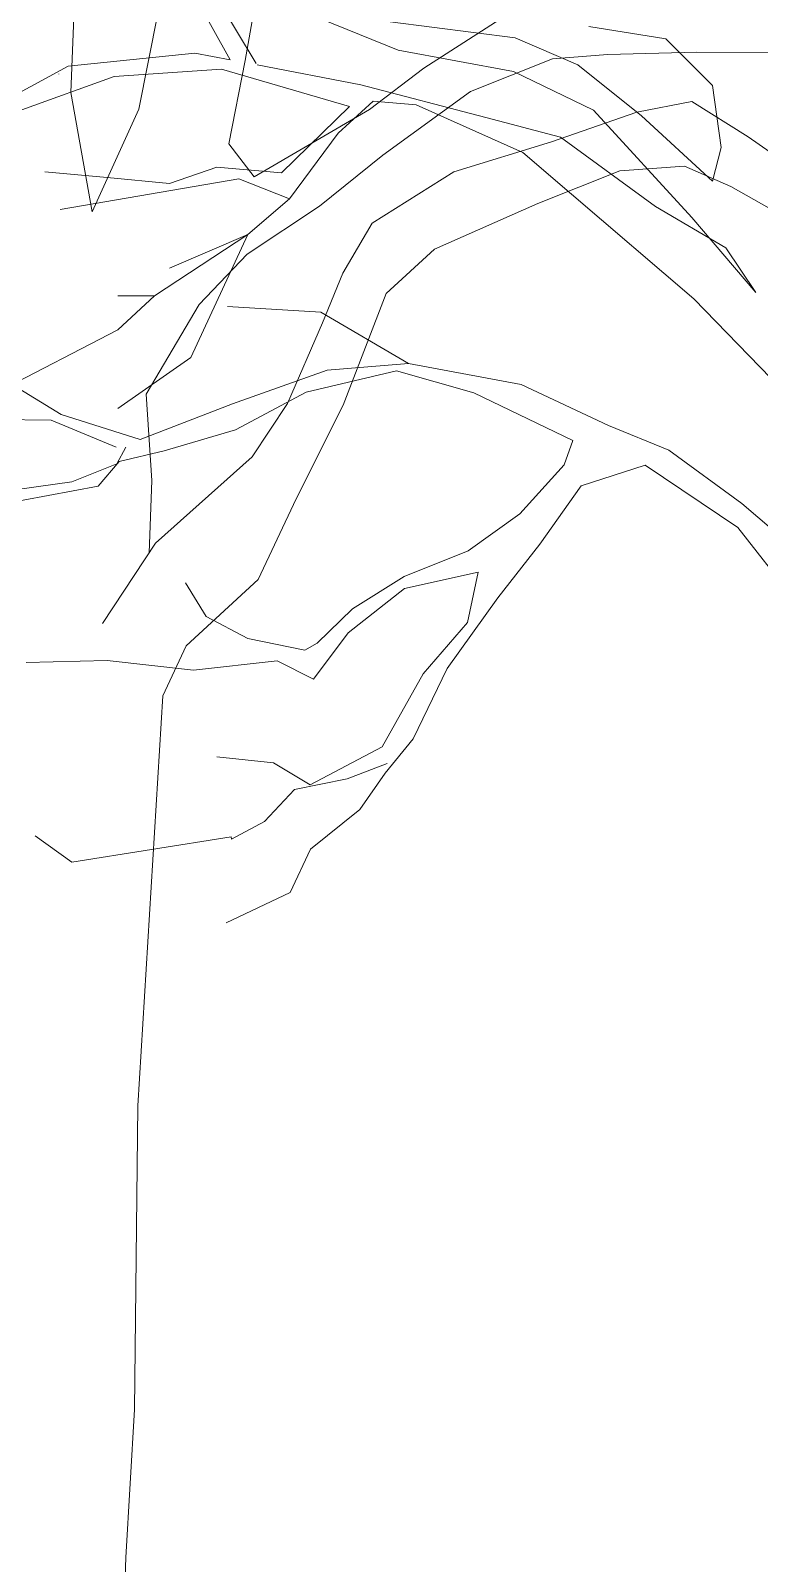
# Model space of a CAD drawing. Header units: millimetres. Extents: x -2481 to 9238, y -476 to 10647.
# Drawn here: x 4941.7 to 5111.9, y 2787.3 to 3145.3 of the extents above; entities that cross this region are included whole.
import ezdxf

# ---------------------------------------------------------------- set-up
doc = ezdxf.new("R2010")
doc.units = ezdxf.units.MM
for name, color, linetype, lineweight in [('A-ELEWACJA CIENKA', 11, 'Continuous', 13), ('B-materiały', 9, 'Continuous', 0), ('Layer1', 7, 'Continuous', 0)]:
    doc.layers.add(name, color=color, linetype=linetype, lineweight=lineweight)

# ---------------------------------------------------------------- blocks, each defined once
blk = doc.blocks.new('A$C2EBD462E')
at = {"layer": 'B-materiały'}
for p, q in [((-243.21, 515.02), (-225.88, 485.9)), ((-231.92, 486.81), (-245.11, 510.58)), ((-192.69, 489.01), (-210.75, 496.38)), ((-194.53, 495.67), (-165.39, 491.93)), ((-130.19, 491.7), (-148.14, 494.6)), ((-165.39, 491.93), (-150.71, 485.6)), ((-119.3, 480.8), (-130.19, 491.7)), ((-269.75, 485.27), (-240.16, 488.38)), ((-240.16, 488.38), (-231.92, 486.81)), ((-165.75, 484.1), (-192.69, 489.01)), ((-269.75, 485.27), (-283.05, 478.1)), ((-271.97, 483.48), (-271.92, 483.43)), ((-233.92, 484.63), (-259.01, 482.88)), ((-204.09, 475.88), (-233.92, 484.63)), ((-225.64, 485.61), (-201.43, 480.97)), ((-147.09, 475.07), (-165.75, 484.1)), ((-150.71, 485.6), (-135.88, 473.68)), ((-259.01, 482.88), (-280.61, 475.08)), ((-201.43, 480.97), (-172.19, 473.33)), ((-117.26, 466.32), (-119.3, 480.8)), ((-198.54, 477.14), (-206.73, 469.67)), ((-188.46, 476.27), (-198.54, 477.14)), ((-163.6, 465.16), (-188.46, 476.27)), ((-219.91, 460.4), (-204.09, 475.88)), ((-172.19, 473.33), (-154.75, 468.74)), ((-124.12, 449.95), (-147.09, 475.07)), ((-135.88, 473.68), (-119.3, 458.45)), ((-206.73, 469.67), (-218.08, 454.3)), ((-154.75, 468.74), (-132.56, 452.53)), ((-119.3, 458.45), (-117.26, 466.32)), ((-152.18, 455.39), (-163.6, 465.16)), ((-275.18, 460.65), (-260.64, 459.3)), ((-229.93, 459.03), (-271.64, 451.84)), ((-260.64, 459.3), (-246.09, 457.94)), ((-246.09, 457.94), (-235.02, 461.7)), ((-235.02, 461.7), (-219.91, 460.4)), ((-218.08, 454.3), (-229.93, 459.03)), ((-123.64, 430.97), (-152.18, 455.39)), ((-218.08, 454.3), (-227.79, 446.01)), ((-132.56, 452.53), (-116.12, 442.89)), ((-109.15, 432.45), (-124.12, 449.95)), ((-227.79, 446.01), (-249.6, 431.64)), ((-227.79, 446.01), (-246.09, 438.15)), ((-241.08, 417.27), (-227.79, 446.01)), ((-116.12, 442.89), (-109.15, 432.45)), ((-249.6, 431.64), (-258.13, 423.77)), ((-249.6, 431.64), (-258.13, 431.64)), ((-103, 409.7), (-123.64, 430.97)), ((-232.55, 429.2), (-210.74, 427.84)), ((-210.74, 427.84), (-190.3, 415.89)), ((-258.13, 423.77), (-288.47, 408.05)), ((-258.13, 405.33), (-241.08, 417.27)), ((-209.25, 414.3), (-190.3, 415.89)), ((-190.3, 415.89), (-163.92, 410.97)), ((-231.4, 406.48), (-209.25, 414.3)), ((-193.05, 414.15), (-214.15, 409.15)), ((-175.04, 409.01), (-193.05, 414.15)), ((-282.45, 410.76), (-271.42, 403.98)), ((-214.15, 409.15), (-230.69, 400.36)), ((-151.86, 397.86), (-175.04, 409.01)), ((-163.92, 410.97), (-143.57, 401.42)), ((-252.98, 398.12), (-231.4, 406.48)), ((-273.76, 402.63), (-314.56, 403.28)), ((-258.52, 396.31), (-273.76, 402.63)), ((-271.42, 403.98), (-252.98, 398.12)), ((-143.57, 401.42), (-129.46, 395.63)), ((-230.69, 400.36), (-247.33, 395.47)), ((-153.95, 392.22), (-151.86, 397.86)), ((-258.42, 392.4), (-256.29, 396.36)), ((-247.33, 395.47), (-257.88, 392.97)), ((-129.46, 395.63), (-112.39, 383.21)), ((-268.93, 388.22), (-258.42, 392.4)), ((-257.88, 392.97), (-262.76, 387.26)), ((-164.28, 380.79), (-153.95, 392.22)), ((-134.96, 392.14), (-149.92, 387.29)), ((-113.37, 377.6), (-134.96, 392.14)), ((-307.9, 382.78), (-268.93, 388.22)), ((-262.76, 387.26), (-286.67, 382.75)), ((-149.92, 387.29), (-159.63, 373.64)), ((-112.39, 383.21), (-94.69, 368.01)), ((-176.35, 372.11), (-164.28, 380.79)), ((-100.09, 360.61), (-113.37, 377.6)), ((-159.63, 373.64), (-169.38, 361.11)), ((-191.29, 366.15), (-176.35, 372.11)), ((-203.39, 358.58), (-191.29, 366.15)), ((-174, 367.14), (-191.22, 363.36)), ((-176.49, 355.35), (-174, 367.14)), ((-242.33, 364.66), (-237.57, 356.8)), ((-191.22, 363.36), (-204.37, 352.97)), ((-211.57, 350.56), (-203.39, 358.58)), ((-169.38, 361.11), (-181.25, 344.61)), ((-237.57, 356.8), (-227.79, 351.64)), ((-186.81, 343.36), (-176.49, 355.35)), ((-227.79, 351.64), (-214.5, 348.93)), ((-204.37, 352.97), (-212.47, 342.15)), ((-214.5, 348.93), (-211.57, 350.56)), ((-260.63, 346.53), (-279.61, 346.06)), ((-240.46, 344.25), (-260.63, 346.53)), ((-220.96, 346.41), (-240.46, 344.25)), ((-212.47, 342.15), (-220.96, 346.41)), ((-181.25, 344.61), (-189.22, 328.21)), ((-196.44, 326.35), (-186.81, 343.36)), ((-213.24, 317.48), (-196.44, 326.35)), ((-189.22, 328.21), (-195.72, 320.23)), ((-235.06, 323.99), (-221.77, 322.63)), ((-221.77, 322.63), (-213.24, 317.48)), ((-195.22, 322.47), (-204.63, 318.89)), ((-204.63, 318.89), (-216.86, 316.35)), ((-195.72, 320.23), (-201.66, 311.7)), ((-216.86, 316.35), (-223.93, 308.91)), ((-201.66, 311.7), (-213.16, 302.47)), ((-223.93, 308.91), (-231.65, 304.8)), ((-268.94, 299.4), (-277.44, 305.55)), ((-231.66, 305.36), (-268.94, 299.4)), ((-231.65, 304.8), (-231.66, 305.36)), ((-213.16, 302.47), (-217.93, 292.3)), ((-217.93, 292.3), (-232.84, 285.22))]:
    blk.add_line(p, q, dxfattribs=at)

msp = doc.modelspace()

# ---------------------------------------------------------------- linework, layer by layer
at = {"layer": 'Layer1'}
for p, q in [((4996.82, 3167.18), (4991.8, 3138.33)), ((4996.82, 3167.18), (4991.8, 3138.33)), ((4996.82, 3167.18), (4991.8, 3138.33)), ((4996.82, 3167.18), (4991.8, 3138.33)), ((4996.82, 3167.18), (4991.8, 3138.33)), ((4996.82, 3167.18), (4991.8, 3138.33)), ((4996.82, 3167.18), (4991.8, 3138.33)), ((4996.82, 3167.18), (4991.8, 3138.33)), ((4951.96, 3152.41), (4951.07, 3130.85)), ((4951.96, 3152.41), (4951.07, 3130.85)), ((4951.96, 3152.41), (4951.07, 3130.85)), ((4951.96, 3152.41), (4951.07, 3130.85)), ((4951.96, 3152.41), (4951.07, 3130.85)), ((4951.96, 3152.41), (4951.07, 3130.85)), ((4951.96, 3152.41), (4951.07, 3130.85)), ((4951.96, 3152.41), (4951.07, 3130.85)), ((4966.96, 3126.94), (4971.42, 3149.31)), ((4966.96, 3126.94), (4971.42, 3149.31)), ((4966.96, 3126.94), (4971.42, 3149.31)), ((4966.96, 3126.94), (4971.42, 3149.31)), ((4966.96, 3126.94), (4971.42, 3149.31)), ((4966.96, 3126.94), (4971.42, 3149.31)), ((4966.96, 3126.94), (4971.42, 3149.31)), ((4966.96, 3126.94), (4971.42, 3149.31)), ((5033.49, 3136.5), (5053.27, 3149.21)), ((5033.49, 3136.5), (5053.27, 3149.21)), ((5033.49, 3136.5), (5053.27, 3149.21)), ((5033.49, 3136.5), (5053.27, 3149.21)), ((5033.49, 3136.5), (5053.27, 3149.21)), ((5033.49, 3136.5), (5053.27, 3149.21)), ((5033.49, 3136.5), (5053.27, 3149.21)), ((5033.49, 3136.5), (5053.27, 3149.21)), ((5076.48, 3139.74), (5063.59, 3138.69)), ((5076.48, 3139.74), (5063.59, 3138.69)), ((5076.48, 3139.74), (5063.59, 3138.69)), ((5076.48, 3139.74), (5063.59, 3138.69)), ((5076.48, 3139.74), (5063.59, 3138.69)), ((5076.48, 3139.74), (5063.59, 3138.69)), ((5076.48, 3139.74), (5063.59, 3138.69)), ((5076.48, 3139.74), (5063.59, 3138.69)), ((5097.29, 3140.26), (5076.48, 3139.74)), ((5097.29, 3140.26), (5076.48, 3139.74)), ((5097.29, 3140.26), (5076.48, 3139.74)), ((5097.29, 3140.26), (5076.48, 3139.74)), ((5097.29, 3140.26), (5076.48, 3139.74)), ((5097.29, 3140.26), (5076.48, 3139.74)), ((5097.29, 3140.26), (5076.48, 3139.74)), ((5097.29, 3140.26), (5076.48, 3139.74)), ((5123.14, 3140.19), (5097.29, 3140.26)), ((5123.14, 3140.19), (5097.29, 3140.26)), ((5123.14, 3140.19), (5097.29, 3140.26)), ((5123.14, 3140.19), (5097.29, 3140.26)), ((5123.14, 3140.19), (5097.29, 3140.26)), ((5123.14, 3140.19), (5097.29, 3140.26)), ((5123.14, 3140.19), (5097.29, 3140.26)), ((5123.14, 3140.19), (5097.29, 3140.26)), ((4991.8, 3138.33), (4987.98, 3118.85)), ((4991.8, 3138.33), (4987.98, 3118.85)), ((4991.8, 3138.33), (4987.98, 3118.85)), ((4991.8, 3138.33), (4987.98, 3118.85)), ((4991.8, 3138.33), (4987.98, 3118.85)), ((4991.8, 3138.33), (4987.98, 3118.85)), ((4991.8, 3138.33), (4987.98, 3118.85)), ((4991.8, 3138.33), (4987.98, 3118.85)), ((5020.81, 3126.85), (5033.49, 3136.5)), ((5020.81, 3126.85), (5033.49, 3136.5)), ((5020.81, 3126.85), (5033.49, 3136.5)), ((5020.81, 3126.85), (5033.49, 3136.5)), ((5020.81, 3126.85), (5033.49, 3136.5)), ((5020.81, 3126.85), (5033.49, 3136.5)), ((5020.81, 3126.85), (5033.49, 3136.5)), ((5020.81, 3126.85), (5033.49, 3136.5)), ((5063.59, 3138.69), (5044.39, 3131.03)), ((5063.59, 3138.69), (5044.39, 3131.03)), ((5063.59, 3138.69), (5044.39, 3131.03)), ((5063.59, 3138.69), (5044.39, 3131.03)), ((5063.59, 3138.69), (5044.39, 3131.03)), ((5063.59, 3138.69), (5044.39, 3131.03)), ((5063.59, 3138.69), (5044.39, 3131.03)), ((5063.59, 3138.69), (5044.39, 3131.03)), ((4951.07, 3130.85), (4956.07, 3102.98)), ((4951.07, 3130.85), (4956.07, 3102.98)), ((4951.07, 3130.85), (4956.07, 3102.98)), ((4951.07, 3130.85), (4956.07, 3102.98)), ((4951.07, 3130.85), (4956.07, 3102.98)), ((4951.07, 3130.85), (4956.07, 3102.98)), ((4951.07, 3130.85), (4956.07, 3102.98)), ((4951.07, 3130.85), (4956.07, 3102.98)), ((5044.39, 3131.03), (5023.95, 3116.16)), ((5044.39, 3131.03), (5023.95, 3116.16)), ((5044.39, 3131.03), (5023.95, 3116.16)), ((5044.39, 3131.03), (5023.95, 3116.16)), ((5044.39, 3131.03), (5023.95, 3116.16)), ((5044.39, 3131.03), (5023.95, 3116.16)), ((5044.39, 3131.03), (5023.95, 3116.16)), ((5044.39, 3131.03), (5023.95, 3116.16)), ((5083.28, 3126.27), (5096.14, 3128.74)), ((5083.28, 3126.27), (5096.14, 3128.74)), ((5083.28, 3126.27), (5096.14, 3128.74)), ((5083.28, 3126.27), (5096.14, 3128.74)), ((5083.28, 3126.27), (5096.14, 3128.74)), ((5083.28, 3126.27), (5096.14, 3128.74)), ((5083.28, 3126.27), (5096.14, 3128.74)), ((5083.28, 3126.27), (5096.14, 3128.74)), ((5096.14, 3128.74), (5109.27, 3120.45)), ((5096.14, 3128.74), (5109.27, 3120.45)), ((5096.14, 3128.74), (5109.27, 3120.45)), ((5096.14, 3128.74), (5109.27, 3120.45)), ((5096.14, 3128.74), (5109.27, 3120.45)), ((5096.14, 3128.74), (5109.27, 3120.45)), ((5096.14, 3128.74), (5109.27, 3120.45)), ((5096.14, 3128.74), (5109.27, 3120.45)), ((4956.07, 3102.98), (4966.96, 3126.94)), ((4956.07, 3102.98), (4966.96, 3126.94)), ((4956.07, 3102.98), (4966.96, 3126.94)), ((4956.07, 3102.98), (4966.96, 3126.94)), ((4956.07, 3102.98), (4966.96, 3126.94)), ((4956.07, 3102.98), (4966.96, 3126.94)), ((4956.07, 3102.98), (4966.96, 3126.94)), ((4956.07, 3102.98), (4966.96, 3126.94)), ((4993.92, 3111.1), (5020.81, 3126.85)), ((4993.92, 3111.1), (5020.81, 3126.85)), ((4993.92, 3111.1), (5020.81, 3126.85)), ((4993.92, 3111.1), (5020.81, 3126.85)), ((4993.92, 3111.1), (5020.81, 3126.85)), ((4993.92, 3111.1), (5020.81, 3126.85)), ((4993.92, 3111.1), (5020.81, 3126.85)), ((4993.92, 3111.1), (5020.81, 3126.85)), ((5063.35, 3119.3), (5083.28, 3126.27)), ((5063.35, 3119.3), (5083.28, 3126.27)), ((5063.35, 3119.3), (5083.28, 3126.27)), ((5063.35, 3119.3), (5083.28, 3126.27)), ((5063.35, 3119.3), (5083.28, 3126.27)), ((5063.35, 3119.3), (5083.28, 3126.27)), ((5063.35, 3119.3), (5083.28, 3126.27)), ((5063.35, 3119.3), (5083.28, 3126.27)), ((4987.98, 3118.85), (4993.92, 3111.1)), ((4987.98, 3118.85), (4993.92, 3111.1)), ((4987.98, 3118.85), (4993.92, 3111.1)), ((4987.98, 3118.85), (4993.92, 3111.1)), ((4987.98, 3118.85), (4993.92, 3111.1)), ((4987.98, 3118.85), (4993.92, 3111.1)), ((4987.98, 3118.85), (4993.92, 3111.1)), ((4987.98, 3118.85), (4993.92, 3111.1)), ((5040.56, 3112.27), (5063.35, 3119.3)), ((5040.56, 3112.27), (5063.35, 3119.3)), ((5040.56, 3112.27), (5063.35, 3119.3)), ((5040.56, 3112.27), (5063.35, 3119.3)), ((5040.56, 3112.27), (5063.35, 3119.3)), ((5040.56, 3112.27), (5063.35, 3119.3)), ((5040.56, 3112.27), (5063.35, 3119.3)), ((5040.56, 3112.27), (5063.35, 3119.3)), ((5109.27, 3120.45), (5123.16, 3110.75)), ((5109.27, 3120.45), (5123.16, 3110.75)), ((5109.27, 3120.45), (5123.16, 3110.75)), ((5109.27, 3120.45), (5123.16, 3110.75)), ((5109.27, 3120.45), (5123.16, 3110.75)), ((5109.27, 3120.45), (5123.16, 3110.75)), ((5109.27, 3120.45), (5123.16, 3110.75)), ((5109.27, 3120.45), (5123.16, 3110.75)), ((5023.95, 3116.16), (5009.17, 3104.31)), ((5023.95, 3116.16), (5009.17, 3104.31)), ((5023.95, 3116.16), (5009.17, 3104.31)), ((5023.95, 3116.16), (5009.17, 3104.31)), ((5023.95, 3116.16), (5009.17, 3104.31)), ((5023.95, 3116.16), (5009.17, 3104.31)), ((5023.95, 3116.16), (5009.17, 3104.31)), ((5023.95, 3116.16), (5009.17, 3104.31)), ((5021.47, 3100.31), (5040.56, 3112.27)), ((5021.47, 3100.31), (5040.56, 3112.27)), ((5021.47, 3100.31), (5040.56, 3112.27)), ((5021.47, 3100.31), (5040.56, 3112.27)), ((5021.47, 3100.31), (5040.56, 3112.27)), ((5021.47, 3100.31), (5040.56, 3112.27)), ((5021.47, 3100.31), (5040.56, 3112.27)), ((5021.47, 3100.31), (5040.56, 3112.27)), ((5079.32, 3112.53), (5060.13, 3104.87)), ((5079.32, 3112.53), (5060.13, 3104.87)), ((5079.32, 3112.53), (5060.13, 3104.87)), ((5079.32, 3112.53), (5060.13, 3104.87)), ((5079.32, 3112.53), (5060.13, 3104.87)), ((5079.32, 3112.53), (5060.13, 3104.87)), ((5079.32, 3112.53), (5060.13, 3104.87)), ((5079.32, 3112.53), (5060.13, 3104.87)), ((5094.37, 3113.62), (5079.32, 3112.53)), ((5094.37, 3113.62), (5079.32, 3112.53)), ((5094.37, 3113.62), (5079.32, 3112.53)), ((5094.37, 3113.62), (5079.32, 3112.53)), ((5094.37, 3113.62), (5079.32, 3112.53)), ((5094.37, 3113.62), (5079.32, 3112.53)), ((5094.37, 3113.62), (5079.32, 3112.53)), ((5094.37, 3113.62), (5079.32, 3112.53)), ((5105.26, 3108.87), (5094.37, 3113.62)), ((5105.26, 3108.87), (5094.37, 3113.62)), ((5105.26, 3108.87), (5094.37, 3113.62)), ((5105.26, 3108.87), (5094.37, 3113.62)), ((5105.26, 3108.87), (5094.37, 3113.62)), ((5105.26, 3108.87), (5094.37, 3113.62)), ((5105.26, 3108.87), (5094.37, 3113.62)), ((5105.26, 3108.87), (5094.37, 3113.62)), ((5119.82, 3100.62), (5105.26, 3108.87)), ((5119.82, 3100.62), (5105.26, 3108.87)), ((5119.82, 3100.62), (5105.26, 3108.87)), ((5119.82, 3100.62), (5105.26, 3108.87)), ((5119.82, 3100.62), (5105.26, 3108.87)), ((5119.82, 3100.62), (5105.26, 3108.87)), ((5119.82, 3100.62), (5105.26, 3108.87)), ((5119.82, 3100.62), (5105.26, 3108.87)), ((5009.17, 3104.31), (4992.22, 3093.11)), ((5009.17, 3104.31), (4992.22, 3093.11)), ((5009.17, 3104.31), (4992.22, 3093.11)), ((5009.17, 3104.31), (4992.22, 3093.11)), ((5009.17, 3104.31), (4992.22, 3093.11)), ((5009.17, 3104.31), (4992.22, 3093.11)), ((5009.17, 3104.31), (4992.22, 3093.11)), ((5009.17, 3104.31), (4992.22, 3093.11)), ((5060.13, 3104.87), (5035.98, 3094.21)), ((5060.13, 3104.87), (5035.98, 3094.21)), ((5060.13, 3104.87), (5035.98, 3094.21)), ((5060.13, 3104.87), (5035.98, 3094.21)), ((5060.13, 3104.87), (5035.98, 3094.21)), ((5060.13, 3104.87), (5035.98, 3094.21)), ((5060.13, 3104.87), (5035.98, 3094.21)), ((5060.13, 3104.87), (5035.98, 3094.21)), ((5014.58, 3088.65), (5021.47, 3100.31)), ((5014.58, 3088.65), (5021.47, 3100.31)), ((5014.58, 3088.65), (5021.47, 3100.31)), ((5014.58, 3088.65), (5021.47, 3100.31)), ((5014.58, 3088.65), (5021.47, 3100.31)), ((5014.58, 3088.65), (5021.47, 3100.31)), ((5014.58, 3088.65), (5021.47, 3100.31)), ((5014.58, 3088.65), (5021.47, 3100.31)), ((4992.22, 3093.11), (4981.02, 3081.35)), ((4992.22, 3093.11), (4981.02, 3081.35)), ((4992.22, 3093.11), (4981.02, 3081.35)), ((4992.22, 3093.11), (4981.02, 3081.35)), ((4992.22, 3093.11), (4981.02, 3081.35)), ((4992.22, 3093.11), (4981.02, 3081.35)), ((4992.22, 3093.11), (4981.02, 3081.35)), ((4992.22, 3093.11), (4981.02, 3081.35)), ((5035.98, 3094.21), (5024.75, 3083.88)), ((5035.98, 3094.21), (5024.75, 3083.88)), ((5035.98, 3094.21), (5024.75, 3083.88)), ((5035.98, 3094.21), (5024.75, 3083.88)), ((5035.98, 3094.21), (5024.75, 3083.88)), ((5035.98, 3094.21), (5024.75, 3083.88)), ((5035.98, 3094.21), (5024.75, 3083.88)), ((5035.98, 3094.21), (5024.75, 3083.88)), ((5009.85, 3077.04), (5014.58, 3088.65)), ((5009.85, 3077.04), (5014.58, 3088.65)), ((5009.85, 3077.04), (5014.58, 3088.65)), ((5009.85, 3077.04), (5014.58, 3088.65)), ((5009.85, 3077.04), (5014.58, 3088.65)), ((5009.85, 3077.04), (5014.58, 3088.65)), ((5009.85, 3077.04), (5014.58, 3088.65)), ((5009.85, 3077.04), (5014.58, 3088.65)), ((5024.75, 3083.88), (5014.64, 3057.78)), ((5024.75, 3083.88), (5014.64, 3057.78)), ((5024.75, 3083.88), (5014.64, 3057.78)), ((5024.75, 3083.88), (5014.64, 3057.78)), ((5024.75, 3083.88), (5014.64, 3057.78)), ((5024.75, 3083.88), (5014.64, 3057.78)), ((5024.75, 3083.88), (5014.64, 3057.78)), ((5024.75, 3083.88), (5014.64, 3057.78)), ((4981.02, 3081.35), (4968.68, 3060.41)), ((4981.02, 3081.35), (4968.68, 3060.41)), ((4981.02, 3081.35), (4968.68, 3060.41)), ((4981.02, 3081.35), (4968.68, 3060.41)), ((4981.02, 3081.35), (4968.68, 3060.41)), ((4981.02, 3081.35), (4968.68, 3060.41)), ((4981.02, 3081.35), (4968.68, 3060.41)), ((4981.02, 3081.35), (4968.68, 3060.41)), ((5001.71, 3058.17), (5009.85, 3077.04)), ((5001.71, 3058.17), (5009.85, 3077.04)), ((5001.71, 3058.17), (5009.85, 3077.04)), ((5001.71, 3058.17), (5009.85, 3077.04)), ((5001.71, 3058.17), (5009.85, 3077.04)), ((5001.71, 3058.17), (5009.85, 3077.04)), ((5001.71, 3058.17), (5009.85, 3077.04)), ((5001.71, 3058.17), (5009.85, 3077.04)), ((4968.68, 3060.41), (4969.96, 3040.2)), ((4968.68, 3060.41), (4969.96, 3040.2)), ((4968.68, 3060.41), (4969.96, 3040.2)), ((4968.68, 3060.41), (4969.96, 3040.2)), ((4968.68, 3060.41), (4969.96, 3040.2)), ((4968.68, 3060.41), (4969.96, 3040.2)), ((4968.68, 3060.41), (4969.96, 3040.2)), ((4968.68, 3060.41), (4969.96, 3040.2)), ((4993.4, 3045.76), (5001.71, 3058.17)), ((4993.4, 3045.76), (5001.71, 3058.17)), ((4993.4, 3045.76), (5001.71, 3058.17)), ((4993.4, 3045.76), (5001.71, 3058.17)), ((4993.4, 3045.76), (5001.71, 3058.17)), ((4993.4, 3045.76), (5001.71, 3058.17)), ((4993.4, 3045.76), (5001.71, 3058.17)), ((4993.4, 3045.76), (5001.71, 3058.17)), ((5014.64, 3057.78), (5003.7, 3035.97)), ((5014.64, 3057.78), (5003.7, 3035.97)), ((5014.64, 3057.78), (5003.7, 3035.97)), ((5014.64, 3057.78), (5003.7, 3035.97)), ((5014.64, 3057.78), (5003.7, 3035.97)), ((5014.64, 3057.78), (5003.7, 3035.97)), ((5014.64, 3057.78), (5003.7, 3035.97)), ((5014.64, 3057.78), (5003.7, 3035.97)), ((4970.88, 3025.56), (4993.4, 3045.76)), ((4970.88, 3025.56), (4993.4, 3045.76)), ((4970.88, 3025.56), (4993.4, 3045.76)), ((4970.88, 3025.56), (4993.4, 3045.76)), ((4970.88, 3025.56), (4993.4, 3045.76)), ((4970.88, 3025.56), (4993.4, 3045.76)), ((4970.88, 3025.56), (4993.4, 3045.76)), ((4970.88, 3025.56), (4993.4, 3045.76)), ((4969.96, 3040.2), (4969.38, 3023.29)), ((4969.96, 3040.2), (4969.38, 3023.29)), ((4969.96, 3040.2), (4969.38, 3023.29)), ((4969.96, 3040.2), (4969.38, 3023.29)), ((4969.96, 3040.2), (4969.38, 3023.29)), ((4969.96, 3040.2), (4969.38, 3023.29)), ((4969.96, 3040.2), (4969.38, 3023.29)), ((4969.96, 3040.2), (4969.38, 3023.29)), ((5003.7, 3035.97), (4994.84, 3017.08)), ((5003.7, 3035.97), (4994.84, 3017.08)), ((5003.7, 3035.97), (4994.84, 3017.08)), ((5003.7, 3035.97), (4994.84, 3017.08)), ((5003.7, 3035.97), (4994.84, 3017.08)), ((5003.7, 3035.97), (4994.84, 3017.08)), ((5003.7, 3035.97), (4994.84, 3017.08)), ((5003.7, 3035.97), (4994.84, 3017.08)), ((4958.48, 3006.83), (4970.88, 3025.56)), ((4958.48, 3006.83), (4970.88, 3025.56)), ((4958.48, 3006.83), (4970.88, 3025.56)), ((4958.48, 3006.83), (4970.88, 3025.56)), ((4958.48, 3006.83), (4970.88, 3025.56)), ((4958.48, 3006.83), (4970.88, 3025.56)), ((4958.48, 3006.83), (4970.88, 3025.56)), ((4958.48, 3006.83), (4970.88, 3025.56)), ((4994.84, 3017.08), (4978, 3001.58)), ((4994.84, 3017.08), (4978, 3001.58)), ((4994.84, 3017.08), (4978, 3001.58)), ((4994.84, 3017.08), (4978, 3001.58)), ((4994.84, 3017.08), (4978, 3001.58)), ((4994.84, 3017.08), (4978, 3001.58)), ((4994.84, 3017.08), (4978, 3001.58)), ((4994.84, 3017.08), (4978, 3001.58)), ((4978, 3001.58), (4972.54, 2989.96)), ((4978, 3001.58), (4972.54, 2989.96)), ((4978, 3001.58), (4972.54, 2989.96)), ((4978, 3001.58), (4972.54, 2989.96)), ((4978, 3001.58), (4972.54, 2989.96)), ((4978, 3001.58), (4972.54, 2989.96)), ((4978, 3001.58), (4972.54, 2989.96)), ((4978, 3001.58), (4972.54, 2989.96)), ((4972.54, 2989.96), (4966.74, 2894.18)), ((4972.54, 2989.96), (4966.74, 2894.18)), ((4972.54, 2989.96), (4966.74, 2894.18)), ((4972.54, 2989.96), (4966.74, 2894.18)), ((4972.54, 2989.96), (4966.74, 2894.18)), ((4972.54, 2989.96), (4966.74, 2894.18)), ((4972.54, 2989.96), (4966.74, 2894.18)), ((4972.54, 2989.96), (4966.74, 2894.18)), ((4966.74, 2894.18), (4965.95, 2823.23)), ((4966.74, 2894.18), (4965.95, 2823.23)), ((4966.74, 2894.18), (4965.95, 2823.23)), ((4966.74, 2894.18), (4965.95, 2823.23)), ((4966.74, 2894.18), (4965.95, 2823.23)), ((4966.74, 2894.18), (4965.95, 2823.23)), ((4966.74, 2894.18), (4965.95, 2823.23)), ((4966.74, 2894.18), (4965.95, 2823.23)), ((4965.95, 2823.23), (4963.94, 2788.72)), ((4965.95, 2823.23), (4963.94, 2788.72)), ((4965.95, 2823.23), (4963.94, 2788.72)), ((4965.95, 2823.23), (4963.94, 2788.72)), ((4965.95, 2823.23), (4963.94, 2788.72)), ((4965.95, 2823.23), (4963.94, 2788.72)), ((4965.95, 2823.23), (4963.94, 2788.72)), ((4965.95, 2823.23), (4963.94, 2788.72)), ((4963.94, 2788.72), (4962.67, 2753.51)), ((4963.94, 2788.72), (4962.67, 2753.51)), ((4963.94, 2788.72), (4962.67, 2753.51)), ((4963.94, 2788.72), (4962.67, 2753.51)), ((4963.94, 2788.72), (4962.67, 2753.51)), ((4963.94, 2788.72), (4962.67, 2753.51)), ((4963.94, 2788.72), (4962.67, 2753.51))]:
    msp.add_line(p, q, dxfattribs=at)

# ---------------------------------------------------------------- block references
at = {"layer": 'A-ELEWACJA CIENKA'}
msp.add_blockref('A$C2EBD462E', (5220.21, 2651.67), dxfattribs=at)

doc.saveas('drawing.dxf')
